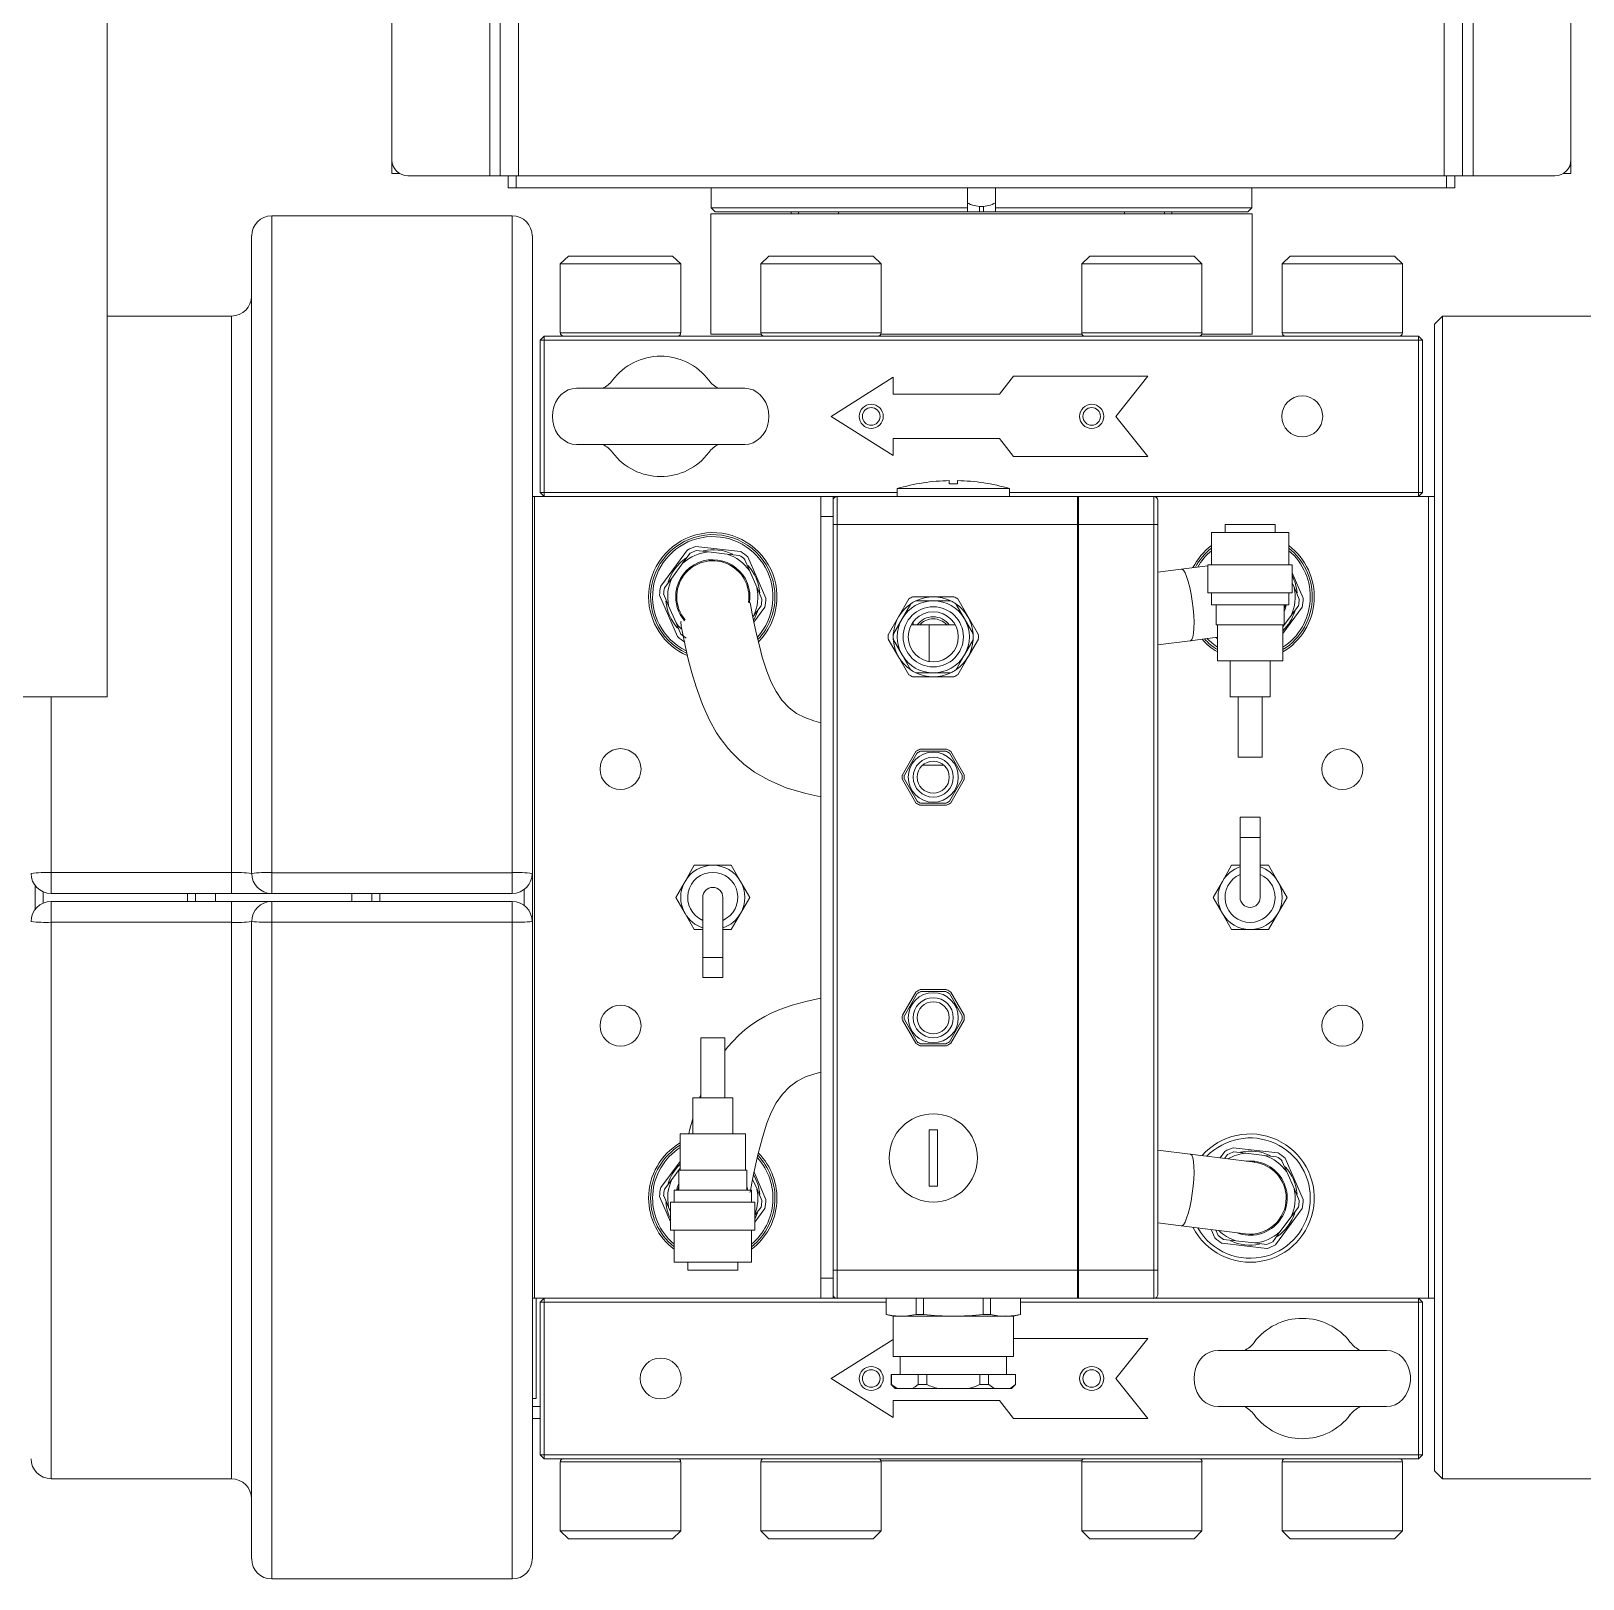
# Model space of a CAD drawing. Header units: millimetres. Extents: x -283029 to -254660, y -24907 to 10674.
# Drawn here: x -278935.19 to -278921.94, y -18301.74 to -18288.51 of the extents above; entities that cross this region are included whole.
import ezdxf

# ---------------------------------------------------------------- set-up
doc = ezdxf.new("R2010")
doc.units = ezdxf.units.MM
doc.header["$LTSCALE"] = 100

msp = doc.modelspace()

# ---------------------------------------------------------------- linework, layer by layer
at = {"color": 1, "linetype": 'Continuous', "lineweight": 0}
for p, q in [((-278934.544, -18266.805), (-278934.544, -18294.203)), ((-278931.187, -18289.751), (-278931.187, -18270.828)), ((-278931.03, -18271.009), (-278931.03, -18289.751)), ((-278923.125, -18289.751), (-278923.125, -18272.009)), ((-278922.968, -18271.921), (-278922.968, -18289.751)), ((-278932.112, -18289.614), (-278932.112, -18279.246)), ((-278922.043, -18279.246), (-278922.043, -18289.614)), ((-278931.276, -18284.902), (-278931.276, -18289.751)), ((-278922.879, -18289.751), (-278922.879, -18284.902)), ((-278932.112, -18289.731), (-278932.112, -18289.614)), ((-278922.043, -18289.614), (-278922.043, -18289.731)), ((-278932.046, -18289.731), (-278932.112, -18289.731)), ((-278931.276, -18289.751), (-278931.975, -18289.751)), ((-278931.276, -18289.751), (-278931.187, -18289.751)), ((-278931.03, -18289.751), (-278931.187, -18289.751)), ((-278931.119, -18289.854), (-278931.119, -18289.751)), ((-278931.05, -18289.751), (-278931.05, -18289.854)), ((-278931.03, -18289.751), (-278923.125, -18289.751)), ((-278922.968, -18289.751), (-278923.125, -18289.751)), ((-278923.105, -18289.854), (-278923.105, -18289.751)), ((-278923.036, -18289.751), (-278923.036, -18289.854)), ((-278922.968, -18289.751), (-278922.879, -18289.751)), ((-278922.18, -18289.751), (-278922.879, -18289.751)), ((-278922.043, -18289.731), (-278922.11, -18289.731)), ((-278931.05, -18289.854), (-278931.119, -18289.854)), ((-278931.05, -18289.854), (-278923.105, -18289.854)), ((-278929.386, -18289.854), (-278929.386, -18290.025)), ((-278927.197, -18289.854), (-278927.197, -18290.025)), ((-278926.958, -18289.854), (-278926.958, -18290.025)), ((-278924.769, -18289.854), (-278924.769, -18290.025)), ((-278923.036, -18289.854), (-278923.105, -18289.854)), ((-278929.386, -18290.025), (-278927.197, -18290.025)), ((-278927.197, -18290.059), (-278929.352, -18290.059)), ((-278928.704, -18290.059), (-278928.704, -18290.076)), ((-278928.641, -18290.059), (-278928.641, -18290.076)), ((-278928.299, -18290.076), (-278928.299, -18290.059)), ((-278927.197, -18290.025), (-278927.197, -18290.059)), ((-278927.197, -18290.059), (-278927.095, -18290.059)), ((-278927.095, -18290.012), (-278927.095, -18290.059)), ((-278927.095, -18290.059), (-278927.06, -18290.059)), ((-278927.06, -18290.012), (-278927.06, -18290.059)), ((-278927.06, -18290.059), (-278926.958, -18290.059)), ((-278926.958, -18290.059), (-278926.958, -18290.025)), ((-278926.958, -18290.025), (-278924.769, -18290.025)), ((-278924.803, -18290.059), (-278926.958, -18290.059)), ((-278925.856, -18290.059), (-278925.856, -18290.076)), ((-278925.514, -18290.076), (-278925.514, -18290.059)), ((-278925.451, -18290.076), (-278925.451, -18290.059)), ((-278931.085, -18290.093), (-278933.139, -18290.093)), ((-278933.139, -18290.093), (-278933.139, -18295.704)), ((-278931.085, -18295.704), (-278931.085, -18290.093)), ((-278929.389, -18290.076), (-278929.389, -18291.104)), ((-278924.766, -18290.076), (-278929.389, -18290.076)), ((-278924.766, -18291.104), (-278924.766, -18290.076)), ((-278933.311, -18295.71), (-278933.311, -18290.264)), ((-278930.913, -18290.264), (-278930.913, -18295.71)), ((-278930.605, -18290.436), (-278930.674, -18290.504)), ((-278930.605, -18290.436), (-278929.715, -18290.436)), ((-278929.646, -18290.504), (-278929.715, -18290.436)), ((-278928.893, -18290.436), (-278928.961, -18290.504)), ((-278928.893, -18290.436), (-278928.002, -18290.436)), ((-278927.934, -18290.504), (-278928.002, -18290.436)), ((-278926.153, -18290.436), (-278926.221, -18290.504)), ((-278926.153, -18290.436), (-278925.262, -18290.436)), ((-278925.194, -18290.504), (-278925.262, -18290.436)), ((-278924.441, -18290.436), (-278924.509, -18290.504)), ((-278924.441, -18290.436), (-278923.55, -18290.436)), ((-278923.482, -18290.504), (-278923.55, -18290.436)), ((-278930.674, -18290.504), (-278930.674, -18291.093)), ((-278929.646, -18290.504), (-278930.674, -18290.504)), ((-278929.646, -18291.093), (-278929.646, -18290.504)), ((-278928.961, -18290.504), (-278928.961, -18291.093)), ((-278927.934, -18290.504), (-278928.961, -18290.504)), ((-278927.934, -18291.093), (-278927.934, -18290.504)), ((-278926.221, -18290.504), (-278926.221, -18291.093)), ((-278925.194, -18290.504), (-278926.221, -18290.504)), ((-278925.194, -18291.093), (-278925.194, -18290.504)), ((-278924.509, -18290.504), (-278924.509, -18291.093)), ((-278923.482, -18290.504), (-278924.509, -18290.504)), ((-278923.482, -18291.093), (-278923.482, -18290.504)), ((-278933.482, -18290.949), (-278934.544, -18290.949)), ((-278933.482, -18295.703), (-278933.482, -18290.949)), ((-278923.139, -18290.949), (-278923.208, -18291.018)), ((-278921.838, -18290.949), (-278923.139, -18290.949)), ((-278923.139, -18290.949), (-278923.139, -18295.915)), ((-278930.845, -18291.155), (-278930.811, -18291.121)), ((-278930.811, -18291.155), (-278930.811, -18291.121)), ((-278930.811, -18291.121), (-278923.345, -18291.121)), ((-278930.674, -18291.093), (-278929.646, -18291.093)), ((-278928.959, -18291.104), (-278929.389, -18291.104)), ((-278928.961, -18291.093), (-278927.934, -18291.093)), ((-278926.219, -18291.104), (-278927.936, -18291.104)), ((-278926.221, -18291.093), (-278925.194, -18291.093)), ((-278924.766, -18291.104), (-278925.196, -18291.104)), ((-278924.509, -18291.093), (-278923.482, -18291.093)), ((-278923.345, -18291.121), (-278923.345, -18291.155)), ((-278923.345, -18291.121), (-278923.31, -18291.155)), ((-278923.208, -18295.915), (-278923.208, -18291.018)), ((-278930.811, -18291.155), (-278930.845, -18291.155)), ((-278930.845, -18292.456), (-278930.845, -18291.155)), ((-278930.811, -18291.155), (-278930.811, -18292.456)), ((-278923.345, -18291.155), (-278930.811, -18291.155)), ((-278923.31, -18291.155), (-278923.345, -18291.155)), ((-278923.345, -18292.456), (-278923.345, -18291.155)), ((-278923.31, -18291.155), (-278923.31, -18292.456)), ((-278927.831, -18291.472), (-278928.362, -18291.806)), ((-278927.831, -18291.617), (-278927.831, -18291.472)), ((-278926.804, -18291.463), (-278926.923, -18291.617)), ((-278925.656, -18291.463), (-278926.804, -18291.463)), ((-278925.93, -18291.806), (-278925.656, -18291.463)), ((-278929.098, -18291.566), (-278930.537, -18291.566)), ((-278926.923, -18291.617), (-278927.831, -18291.617)), ((-278928.362, -18291.806), (-278927.831, -18292.14)), ((-278925.656, -18292.148), (-278925.93, -18291.806)), ((-278930.537, -18292.045), (-278929.098, -18292.045)), ((-278927.831, -18291.994), (-278926.923, -18291.994)), ((-278927.831, -18292.14), (-278927.831, -18291.994)), ((-278926.923, -18291.994), (-278926.804, -18292.148)), ((-278926.804, -18292.148), (-278925.656, -18292.148)), ((-278930.811, -18292.456), (-278930.845, -18292.456)), ((-278930.811, -18292.491), (-278930.845, -18292.456)), ((-278930.811, -18292.456), (-278927.797, -18292.456)), ((-278930.811, -18292.491), (-278930.811, -18292.456)), ((-278927.797, -18292.422), (-278927.797, -18292.491)), ((-278927.797, -18292.422), (-278926.838, -18292.422)), ((-278927.352, -18292.382), (-278927.352, -18292.354)), ((-278927.283, -18292.354), (-278927.283, -18292.382)), ((-278926.838, -18292.491), (-278926.838, -18292.422)), ((-278926.838, -18292.456), (-278923.345, -18292.456)), ((-278923.345, -18292.456), (-278923.345, -18292.491)), ((-278923.31, -18292.456), (-278923.345, -18292.456)), ((-278923.31, -18292.456), (-278923.345, -18292.491)), ((-278930.896, -18292.491), (-278930.913, -18292.491)), ((-278930.896, -18292.491), (-278930.896, -18299.34)), ((-278928.448, -18292.491), (-278930.896, -18292.491)), ((-278928.448, -18292.491), (-278928.345, -18292.491)), ((-278928.448, -18292.662), (-278928.448, -18292.491)), ((-278928.311, -18292.491), (-278928.345, -18292.491)), ((-278928.345, -18292.491), (-278928.345, -18292.602)), ((-278926.256, -18292.491), (-278928.311, -18292.491)), ((-278928.311, -18292.491), (-278928.311, -18292.73)), ((-278926.249, -18292.491), (-278926.256, -18292.491)), ((-278926.256, -18292.491), (-278926.256, -18292.73)), ((-278926.249, -18292.525), (-278926.256, -18292.525)), ((-278926.249, -18292.491), (-278926.249, -18292.73)), ((-278925.605, -18292.491), (-278926.249, -18292.491)), ((-278923.259, -18292.491), (-278925.605, -18292.491)), ((-278925.605, -18292.73), (-278925.605, -18292.491)), ((-278925.571, -18292.525), (-278925.571, -18292.73)), ((-278923.259, -18299.34), (-278923.259, -18292.491)), ((-278923.259, -18292.491), (-278923.208, -18292.491)), ((-278928.448, -18299.169), (-278928.448, -18292.662)), ((-278928.345, -18292.662), (-278928.448, -18292.662)), ((-278928.345, -18292.73), (-278928.345, -18292.602)), ((-278928.345, -18299.1), (-278928.345, -18292.73)), ((-278928.311, -18292.73), (-278928.345, -18292.73)), ((-278926.256, -18292.73), (-278928.311, -18292.73)), ((-278928.311, -18292.73), (-278928.311, -18299.1)), ((-278926.256, -18292.73), (-278926.256, -18299.1)), ((-278926.249, -18292.73), (-278926.256, -18292.73)), ((-278926.249, -18292.73), (-278926.249, -18299.1)), ((-278925.605, -18292.73), (-278926.249, -18292.73)), ((-278925.605, -18299.1), (-278925.605, -18292.73)), ((-278925.571, -18292.73), (-278925.605, -18292.73)), ((-278925.571, -18292.73), (-278925.571, -18299.1)), ((-278925.113, -18292.799), (-278925.113, -18293.073)), ((-278925.113, -18292.799), (-278924.453, -18292.799)), ((-278924.997, -18292.73), (-278924.997, -18292.799)), ((-278924.997, -18292.73), (-278924.569, -18292.73)), ((-278924.569, -18292.799), (-278924.569, -18292.73)), ((-278924.453, -18293.073), (-278924.453, -18292.799)), ((-278929.588, -18292.947), (-278929.817, -18293.257)), ((-278929.565, -18292.974), (-278929.627, -18293.058)), ((-278929.134, -18292.96), (-278929.516, -18292.917)), ((-278929.409, -18292.963), (-278929.513, -18292.951)), ((-278929.249, -18292.982), (-278929.409, -18292.963)), ((-278929.146, -18292.994), (-278929.249, -18292.982)), ((-278929.627, -18293.058), (-278929.723, -18293.187)), ((-278929.059, -18293.123), (-278929.1, -18293.027)), ((-278928.919, -18293.36), (-278929.072, -18293.007)), ((-278928.994, -18293.271), (-278929.059, -18293.123)), ((-278925.371, -18293.111), (-278925.571, -18293.136)), ((-278925.143, -18293.082), (-278925.371, -18293.111)), ((-278925.143, -18293.073), (-278925.143, -18293.313)), ((-278925.143, -18293.073), (-278924.423, -18293.073)), ((-278924.423, -18293.313), (-278924.423, -18293.073)), ((-278929.723, -18293.187), (-278929.785, -18293.271)), ((-278924.329, -18293.36), (-278924.423, -18293.143)), ((-278924.405, -18293.271), (-278924.423, -18293.229)), ((-278929.826, -18293.334), (-278929.673, -18293.687)), ((-278929.791, -18293.327), (-278929.75, -18293.423)), ((-278928.953, -18293.366), (-278928.994, -18293.271)), ((-278927.697, -18293.365), (-278927.785, -18293.518)), ((-278927.489, -18293.347), (-278927.665, -18293.347)), ((-278927.489, -18293.381), (-278927.638, -18293.381)), ((-278927.312, -18293.347), (-278927.489, -18293.347)), ((-278927.339, -18293.381), (-278927.489, -18293.381)), ((-278927.192, -18293.518), (-278927.28, -18293.365)), ((-278925.143, -18293.313), (-278924.423, -18293.313)), ((-278925.113, -18293.313), (-278925.113, -18293.415)), ((-278924.453, -18293.415), (-278924.453, -18293.313)), ((-278924.364, -18293.366), (-278924.405, -18293.271)), ((-278929.75, -18293.423), (-278929.686, -18293.571)), ((-278929.03, -18293.518), (-278929.021, -18293.506)), ((-278929.021, -18293.506), (-278928.96, -18293.423)), ((-278929.021, -18293.563), (-278928.927, -18293.437)), ((-278927.785, -18293.518), (-278927.873, -18293.671)), ((-278927.681, -18293.406), (-278927.756, -18293.535)), ((-278927.222, -18293.535), (-278927.296, -18293.406)), ((-278927.104, -18293.671), (-278927.192, -18293.518)), ((-278925.113, -18293.415), (-278924.453, -18293.415)), ((-278925.074, -18293.415), (-278925.074, -18293.587)), ((-278924.504, -18293.66), (-278924.338, -18293.437)), ((-278924.504, -18293.603), (-278924.432, -18293.506)), ((-278924.492, -18293.587), (-278924.492, -18293.415)), ((-278924.492, -18293.448), (-278924.482, -18293.415)), ((-278924.432, -18293.506), (-278924.37, -18293.423)), ((-278929.686, -18293.571), (-278929.644, -18293.666)), ((-278927.756, -18293.535), (-278927.83, -18293.664)), ((-278927.523, -18293.587), (-278927.676, -18293.587)), ((-278927.66, -18293.561), (-278927.66, -18293.587)), ((-278927.523, -18293.901), (-278927.523, -18293.587)), ((-278927.301, -18293.587), (-278927.523, -18293.587)), ((-278927.147, -18293.664), (-278927.222, -18293.535)), ((-278925.074, -18293.587), (-278924.492, -18293.587)), ((-278925.062, -18293.587), (-278925.062, -18293.895)), ((-278924.504, -18293.895), (-278924.504, -18293.587)), ((-278927.873, -18293.708), (-278927.785, -18293.861)), ((-278927.83, -18293.664), (-278927.831, -18293.689)), ((-278927.831, -18293.689), (-278927.83, -18293.714)), ((-278927.83, -18293.714), (-278927.756, -18293.843)), ((-278927.222, -18293.843), (-278927.147, -18293.714)), ((-278927.192, -18293.861), (-278927.104, -18293.708)), ((-278925.571, -18293.757), (-278925.294, -18293.722)), ((-278925.294, -18293.722), (-278925.062, -18293.693)), ((-278927.785, -18293.861), (-278927.697, -18294.013)), ((-278927.756, -18293.843), (-278927.681, -18293.973)), ((-278927.296, -18293.973), (-278927.222, -18293.843)), ((-278927.28, -18294.013), (-278927.192, -18293.861)), ((-278925.062, -18293.895), (-278924.954, -18293.895)), ((-278924.783, -18293.895), (-278924.954, -18293.895)), ((-278924.954, -18294.203), (-278924.954, -18293.895)), ((-278924.612, -18293.895), (-278924.783, -18293.895)), ((-278924.612, -18294.203), (-278924.612, -18293.895)), ((-278924.612, -18293.895), (-278924.504, -18293.895)), ((-278927.665, -18294.032), (-278927.489, -18294.032)), ((-278927.638, -18293.997), (-278927.489, -18293.997)), ((-278927.489, -18293.997), (-278927.339, -18293.997)), ((-278927.489, -18294.032), (-278927.312, -18294.032)), ((-278935.914, -18294.203), (-278934.544, -18294.203)), ((-278935.023, -18294.203), (-278935.023, -18295.703)), ((-278924.612, -18294.203), (-278924.954, -18294.203)), ((-278924.886, -18294.203), (-278924.886, -18294.717)), ((-278924.68, -18294.717), (-278924.68, -18294.203)), ((-278927.639, -18294.669), (-278927.753, -18294.867)), ((-278927.626, -18294.681), (-278927.736, -18294.872)), ((-278927.375, -18294.648), (-278927.602, -18294.648)), ((-278927.379, -18294.665), (-278927.599, -18294.665)), ((-278927.241, -18294.872), (-278927.351, -18294.681)), ((-278927.224, -18294.867), (-278927.338, -18294.669)), ((-278927.398, -18294.785), (-278927.579, -18294.785)), ((-278924.68, -18294.717), (-278924.886, -18294.717)), ((-278927.753, -18294.909), (-278927.639, -18295.106)), ((-278927.736, -18294.904), (-278927.626, -18295.094)), ((-278927.351, -18295.094), (-278927.241, -18294.904)), ((-278927.338, -18295.106), (-278927.224, -18294.909)), ((-278927.599, -18295.111), (-278927.379, -18295.111)), ((-278927.602, -18295.128), (-278927.375, -18295.128)), ((-278924.869, -18295.23), (-278924.869, -18295.402)), ((-278924.869, -18295.23), (-278924.783, -18295.23)), ((-278924.783, -18295.23), (-278924.697, -18295.23)), ((-278924.697, -18295.402), (-278924.697, -18295.23)), ((-278924.869, -18295.402), (-278924.869, -18295.915)), ((-278924.869, -18295.402), (-278924.783, -18295.402)), ((-278924.783, -18295.402), (-278924.697, -18295.402)), ((-278924.697, -18295.915), (-278924.697, -18295.402)), ((-278929.53, -18295.641), (-278929.609, -18295.778)), ((-278929.372, -18295.641), (-278929.53, -18295.641)), ((-278929.214, -18295.641), (-278929.372, -18295.641)), ((-278929.135, -18295.778), (-278929.214, -18295.641)), ((-278924.941, -18295.641), (-278925.02, -18295.778)), ((-278924.869, -18295.641), (-278924.941, -18295.641)), ((-278924.625, -18295.641), (-278924.697, -18295.641)), ((-278924.546, -18295.778), (-278924.625, -18295.641)), ((-278935.023, -18295.881), (-278935.023, -18295.703)), ((-278935.023, -18295.703), (-278933.482, -18295.703)), ((-278933.482, -18295.881), (-278933.482, -18295.703)), ((-278933.139, -18295.704), (-278933.139, -18295.881)), ((-278933.139, -18295.704), (-278931.085, -18295.704)), ((-278931.085, -18295.704), (-278931.085, -18295.881)), ((-278930.913, -18295.71), (-278930.913, -18296.121)), ((-278935.16, -18296.018), (-278935.16, -18295.813)), ((-278935.092, -18295.867), (-278935.092, -18295.964)), ((-278933.482, -18295.881), (-278935.023, -18295.881)), ((-278933.859, -18295.95), (-278933.859, -18295.881)), ((-278933.79, -18295.881), (-278933.79, -18295.95)), ((-278933.619, -18295.881), (-278933.619, -18295.95)), ((-278933.482, -18295.881), (-278933.139, -18295.881)), ((-278931.085, -18295.881), (-278933.139, -18295.881)), ((-278932.454, -18295.95), (-278932.454, -18295.881)), ((-278932.283, -18295.95), (-278932.283, -18295.881)), ((-278932.215, -18295.881), (-278932.215, -18295.95)), ((-278930.982, -18295.984), (-278930.982, -18295.847)), ((-278929.609, -18295.778), (-278929.689, -18295.915)), ((-278929.056, -18295.915), (-278929.135, -18295.778)), ((-278925.02, -18295.778), (-278925.099, -18295.915)), ((-278924.467, -18295.915), (-278924.546, -18295.778)), ((-278935.023, -18295.95), (-278933.482, -18295.95)), ((-278935.023, -18296.128), (-278935.023, -18295.95)), ((-278933.139, -18295.95), (-278933.482, -18295.95)), ((-278933.482, -18296.128), (-278933.482, -18295.95)), ((-278933.139, -18295.95), (-278931.085, -18295.95)), ((-278933.139, -18295.95), (-278933.139, -18296.127)), ((-278931.085, -18295.95), (-278931.085, -18296.127)), ((-278929.689, -18295.915), (-278929.609, -18296.052)), ((-278929.458, -18295.915), (-278929.458, -18296.429)), ((-278929.287, -18296.429), (-278929.287, -18295.915)), ((-278929.135, -18296.052), (-278929.056, -18295.915)), ((-278925.099, -18295.915), (-278925.02, -18296.052)), ((-278924.546, -18296.052), (-278924.467, -18295.915)), ((-278923.208, -18300.813), (-278923.208, -18295.915)), ((-278923.139, -18295.915), (-278923.139, -18300.881)), ((-278933.482, -18296.128), (-278935.023, -18296.128)), ((-278935.023, -18296.128), (-278935.023, -18300.881)), ((-278933.482, -18300.881), (-278933.482, -18296.128)), ((-278933.311, -18301.566), (-278933.311, -18296.121)), ((-278931.085, -18296.127), (-278933.139, -18296.127)), ((-278933.139, -18296.127), (-278933.139, -18301.737)), ((-278931.085, -18301.737), (-278931.085, -18296.127)), ((-278930.913, -18296.121), (-278930.913, -18301.566)), ((-278929.609, -18296.052), (-278929.53, -18296.189)), ((-278929.214, -18296.189), (-278929.135, -18296.052)), ((-278925.02, -18296.052), (-278924.941, -18296.189)), ((-278924.625, -18296.189), (-278924.546, -18296.052)), ((-278929.53, -18296.189), (-278929.458, -18296.189)), ((-278929.287, -18296.189), (-278929.214, -18296.189)), ((-278924.941, -18296.189), (-278924.783, -18296.189)), ((-278924.783, -18296.189), (-278924.625, -18296.189)), ((-278929.458, -18296.429), (-278929.458, -18296.6)), ((-278929.372, -18296.429), (-278929.458, -18296.429)), ((-278929.287, -18296.429), (-278929.372, -18296.429)), ((-278929.287, -18296.6), (-278929.287, -18296.429)), ((-278929.372, -18296.6), (-278929.458, -18296.6)), ((-278929.287, -18296.6), (-278929.372, -18296.6)), ((-278927.639, -18296.724), (-278927.753, -18296.922)), ((-278927.626, -18296.736), (-278927.736, -18296.927)), ((-278927.375, -18296.703), (-278927.602, -18296.703)), ((-278927.379, -18296.72), (-278927.599, -18296.72)), ((-278927.241, -18296.927), (-278927.351, -18296.736)), ((-278927.224, -18296.922), (-278927.338, -18296.724)), ((-278927.753, -18296.964), (-278927.639, -18297.161)), ((-278927.736, -18296.959), (-278927.626, -18297.149)), ((-278927.351, -18297.149), (-278927.241, -18296.959)), ((-278927.338, -18297.161), (-278927.224, -18296.964)), ((-278929.475, -18297.114), (-278929.475, -18297.628)), ((-278929.475, -18297.114), (-278929.269, -18297.114)), ((-278929.269, -18297.628), (-278929.269, -18297.114)), ((-278927.602, -18297.183), (-278927.375, -18297.183)), ((-278927.599, -18297.165), (-278927.379, -18297.165)), ((-278929.543, -18297.628), (-278929.543, -18297.936)), ((-278929.543, -18297.628), (-278929.201, -18297.628)), ((-278929.475, -18297.603), (-278929.485, -18297.628)), ((-278929.201, -18297.628), (-278929.201, -18297.936)), ((-278929.651, -18297.936), (-278929.651, -18298.244)), ((-278929.543, -18297.936), (-278929.651, -18297.936)), ((-278929.543, -18297.936), (-278929.372, -18297.936)), ((-278929.372, -18297.936), (-278929.201, -18297.936)), ((-278929.093, -18297.936), (-278929.201, -18297.936)), ((-278929.093, -18298.244), (-278929.093, -18297.936)), ((-278927.523, -18297.902), (-278927.454, -18297.902)), ((-278927.523, -18298.381), (-278927.523, -18297.902)), ((-278927.454, -18297.902), (-278927.454, -18298.381)), ((-278925.294, -18298.109), (-278925.571, -18298.074)), ((-278924.744, -18298.178), (-278925.294, -18298.109)), ((-278924.999, -18298.085), (-278925.04, -18298.141)), ((-278924.976, -18298.111), (-278925.001, -18298.146)), ((-278924.545, -18298.098), (-278924.927, -18298.054)), ((-278924.82, -18298.1), (-278924.923, -18298.089)), ((-278924.66, -18298.119), (-278924.82, -18298.1)), ((-278924.557, -18298.131), (-278924.66, -18298.119)), ((-278924.329, -18298.497), (-278924.483, -18298.144)), ((-278929.651, -18298.17), (-278929.817, -18298.394)), ((-278929.651, -18298.228), (-278929.723, -18298.325)), ((-278929.663, -18298.244), (-278929.663, -18298.415)), ((-278929.081, -18298.244), (-278929.663, -18298.244)), ((-278929.081, -18298.415), (-278929.081, -18298.244)), ((-278928.919, -18298.497), (-278929.02, -18298.263)), ((-278924.47, -18298.26), (-278924.511, -18298.165)), ((-278924.405, -18298.408), (-278924.47, -18298.26)), ((-278929.723, -18298.325), (-278929.785, -18298.408)), ((-278929.703, -18298.415), (-278929.703, -18298.518)), ((-278929.042, -18298.415), (-278929.703, -18298.415)), ((-278929.081, -18298.383), (-278929.072, -18298.415)), ((-278929.042, -18298.518), (-278929.042, -18298.415)), ((-278928.994, -18298.408), (-278929.032, -18298.322)), ((-278928.953, -18298.503), (-278928.994, -18298.408)), ((-278927.454, -18298.381), (-278927.523, -18298.381)), ((-278924.364, -18298.503), (-278924.405, -18298.408)), ((-278929.826, -18298.471), (-278929.732, -18298.688)), ((-278929.791, -18298.465), (-278929.75, -18298.56)), ((-278929.732, -18298.518), (-278929.732, -18298.758)), ((-278929.013, -18298.518), (-278929.732, -18298.518)), ((-278929.013, -18298.758), (-278929.013, -18298.518)), ((-278929.75, -18298.56), (-278929.732, -18298.602)), ((-278929.013, -18298.631), (-278928.96, -18298.56)), ((-278929.013, -18298.689), (-278928.927, -18298.574)), ((-278924.567, -18298.883), (-278924.338, -18298.574)), ((-278924.528, -18298.773), (-278924.432, -18298.643)), ((-278924.432, -18298.643), (-278924.37, -18298.56)), ((-278929.013, -18298.758), (-278929.732, -18298.758)), ((-278929.703, -18298.758), (-278929.703, -18299.032)), ((-278929.042, -18299.032), (-278929.042, -18298.758)), ((-278925.571, -18298.695), (-278925.371, -18298.72)), ((-278925.371, -18298.72), (-278924.822, -18298.79)), ((-278925.115, -18298.752), (-278925.083, -18298.824)), ((-278925.075, -18298.758), (-278925.055, -18298.803)), ((-278924.59, -18298.857), (-278924.528, -18298.773)), ((-278925.021, -18298.87), (-278924.639, -18298.914)), ((-278925.009, -18298.837), (-278924.906, -18298.849)), ((-278924.906, -18298.849), (-278924.746, -18298.867)), ((-278924.746, -18298.867), (-278924.643, -18298.879)), ((-278929.042, -18299.032), (-278929.703, -18299.032)), ((-278929.586, -18299.032), (-278929.586, -18299.1)), ((-278929.158, -18299.1), (-278929.158, -18299.032)), ((-278929.158, -18299.1), (-278929.586, -18299.1)), ((-278928.448, -18299.34), (-278928.448, -18299.169)), ((-278928.448, -18299.169), (-278928.345, -18299.169)), ((-278928.345, -18299.306), (-278928.345, -18299.1)), ((-278928.311, -18299.1), (-278928.345, -18299.1)), ((-278926.256, -18299.1), (-278928.311, -18299.1)), ((-278928.311, -18299.1), (-278928.311, -18299.34)), ((-278926.256, -18299.1), (-278926.256, -18299.34)), ((-278926.249, -18299.1), (-278926.256, -18299.1)), ((-278926.249, -18299.1), (-278926.249, -18299.34)), ((-278925.605, -18299.1), (-278926.249, -18299.1)), ((-278925.571, -18299.1), (-278925.605, -18299.1)), ((-278925.605, -18299.34), (-278925.605, -18299.1)), ((-278925.571, -18299.1), (-278925.571, -18299.306)), ((-278930.913, -18299.34), (-278930.896, -18299.34)), ((-278928.448, -18299.34), (-278930.896, -18299.34)), ((-278930.879, -18299.34), (-278930.879, -18300.196)), ((-278930.845, -18299.374), (-278930.811, -18299.34)), ((-278930.811, -18299.374), (-278930.811, -18299.34)), ((-278928.345, -18299.34), (-278928.448, -18299.34)), ((-278928.345, -18299.306), (-278928.345, -18299.34)), ((-278928.311, -18299.34), (-278928.345, -18299.34)), ((-278926.256, -18299.34), (-278928.311, -18299.34)), ((-278927.891, -18299.34), (-278927.891, -18299.477)), ((-278927.89, -18299.477), (-278927.89, -18299.34)), ((-278927.635, -18299.34), (-278927.635, -18299.477)), ((-278927.573, -18299.477), (-278927.573, -18299.34)), ((-278927.062, -18299.34), (-278927.062, -18299.477)), ((-278927, -18299.477), (-278927, -18299.34)), ((-278926.745, -18299.34), (-278926.745, -18299.477)), ((-278926.744, -18299.477), (-278926.744, -18299.34)), ((-278926.249, -18299.306), (-278926.256, -18299.306)), ((-278926.249, -18299.34), (-278926.256, -18299.34)), ((-278925.605, -18299.34), (-278926.249, -18299.34)), ((-278923.259, -18299.34), (-278925.605, -18299.34)), ((-278923.345, -18299.34), (-278923.31, -18299.374)), ((-278923.345, -18299.34), (-278923.345, -18299.374)), ((-278923.208, -18299.34), (-278923.259, -18299.34)), ((-278930.845, -18299.374), (-278930.811, -18299.374)), ((-278930.845, -18300.676), (-278930.845, -18299.374)), ((-278927.891, -18299.374), (-278930.811, -18299.374)), ((-278930.811, -18299.374), (-278930.811, -18300.676)), ((-278927.891, -18299.477), (-278927.831, -18299.493)), ((-278927.89, -18299.477), (-278927.891, -18299.477)), ((-278927.573, -18299.477), (-278927.635, -18299.477)), ((-278927, -18299.477), (-278927.062, -18299.477)), ((-278926.804, -18299.493), (-278926.744, -18299.477)), ((-278926.744, -18299.477), (-278926.745, -18299.477)), ((-278923.345, -18299.374), (-278926.744, -18299.374)), ((-278923.345, -18299.374), (-278923.31, -18299.374)), ((-278923.345, -18300.676), (-278923.345, -18299.374)), ((-278923.31, -18299.374), (-278923.31, -18300.676)), ((-278927.831, -18299.493), (-278927.831, -18299.837)), ((-278927.762, -18299.493), (-278927.831, -18299.493)), ((-278927.317, -18299.493), (-278927.762, -18299.493)), ((-278926.872, -18299.493), (-278927.317, -18299.493)), ((-278926.804, -18299.493), (-278926.872, -18299.493)), ((-278926.804, -18299.837), (-278926.804, -18299.493)), ((-278927.831, -18299.691), (-278928.362, -18300.025)), ((-278927.831, -18299.837), (-278927.831, -18299.691)), ((-278925.656, -18299.683), (-278926.804, -18299.683)), ((-278925.93, -18300.025), (-278925.656, -18299.683)), ((-278926.804, -18299.837), (-278927.831, -18299.837)), ((-278927.771, -18299.837), (-278927.771, -18299.991)), ((-278926.864, -18299.991), (-278926.864, -18299.837)), ((-278923.619, -18299.785), (-278925.057, -18299.785)), ((-278927.848, -18299.991), (-278927.848, -18300.076)), ((-278927.846, -18299.991), (-278927.848, -18299.991)), ((-278927.846, -18300.076), (-278927.846, -18299.991)), ((-278927.846, -18299.991), (-278927.619, -18299.991)), ((-278927.619, -18299.991), (-278927.619, -18300.076)), ((-278927.545, -18299.991), (-278927.619, -18299.991)), ((-278927.545, -18300.076), (-278927.545, -18299.991)), ((-278927.545, -18299.991), (-278927.09, -18299.991)), ((-278927.09, -18299.991), (-278927.09, -18300.076)), ((-278927.016, -18299.991), (-278927.09, -18299.991)), ((-278927.016, -18300.076), (-278927.016, -18299.991)), ((-278927.016, -18299.991), (-278926.788, -18299.991)), ((-278926.788, -18299.991), (-278926.788, -18300.076)), ((-278926.786, -18299.991), (-278926.788, -18299.991)), ((-278926.786, -18300.076), (-278926.786, -18299.991)), ((-278928.362, -18300.025), (-278927.831, -18300.359)), ((-278927.848, -18300.076), (-278927.814, -18300.111)), ((-278927.846, -18300.076), (-278927.848, -18300.076)), ((-278927.797, -18300.111), (-278927.814, -18300.111)), ((-278927.668, -18300.111), (-278927.797, -18300.111)), ((-278927.447, -18300.111), (-278927.668, -18300.111)), ((-278927.545, -18300.076), (-278927.619, -18300.076)), ((-278927.188, -18300.111), (-278927.447, -18300.111)), ((-278926.967, -18300.111), (-278927.188, -18300.111)), ((-278927.016, -18300.076), (-278927.09, -18300.076)), ((-278926.837, -18300.111), (-278926.967, -18300.111)), ((-278926.821, -18300.111), (-278926.837, -18300.111)), ((-278926.821, -18300.111), (-278926.786, -18300.076)), ((-278926.786, -18300.076), (-278926.788, -18300.076)), ((-278925.656, -18300.368), (-278925.93, -18300.025)), ((-278930.913, -18300.196), (-278930.879, -18300.196)), ((-278930.913, -18300.265), (-278930.845, -18300.265)), ((-278927.831, -18300.213), (-278926.923, -18300.213)), ((-278927.831, -18300.359), (-278927.831, -18300.213)), ((-278926.923, -18300.213), (-278926.804, -18300.368)), ((-278925.057, -18300.265), (-278923.619, -18300.265)), ((-278930.913, -18300.368), (-278930.845, -18300.368)), ((-278926.804, -18300.368), (-278925.656, -18300.368)), ((-278930.845, -18300.676), (-278930.811, -18300.676)), ((-278930.811, -18300.71), (-278930.845, -18300.676)), ((-278930.811, -18300.71), (-278930.811, -18300.676)), ((-278930.811, -18300.676), (-278923.345, -18300.676)), ((-278923.345, -18300.676), (-278923.345, -18300.71)), ((-278923.345, -18300.676), (-278923.31, -18300.676)), ((-278923.31, -18300.676), (-278923.345, -18300.71)), ((-278923.345, -18300.71), (-278930.811, -18300.71)), ((-278930.674, -18300.737), (-278930.674, -18301.327)), ((-278929.646, -18300.737), (-278930.674, -18300.737)), ((-278929.646, -18301.327), (-278929.646, -18300.737)), ((-278928.961, -18300.737), (-278928.961, -18301.327)), ((-278927.934, -18300.737), (-278928.961, -18300.737)), ((-278926.219, -18300.727), (-278927.936, -18300.727)), ((-278927.934, -18301.327), (-278927.934, -18300.737)), ((-278926.221, -18300.737), (-278926.221, -18301.327)), ((-278925.194, -18300.737), (-278926.221, -18300.737)), ((-278925.194, -18301.327), (-278925.194, -18300.737)), ((-278924.509, -18300.737), (-278924.509, -18301.327)), ((-278923.482, -18300.737), (-278924.509, -18300.737)), ((-278923.482, -18301.327), (-278923.482, -18300.737)), ((-278935.023, -18300.881), (-278933.482, -18300.881)), ((-278923.208, -18300.813), (-278923.139, -18300.881)), ((-278923.139, -18300.881), (-278921.838, -18300.881)), ((-278930.674, -18301.327), (-278930.605, -18301.395)), ((-278930.674, -18301.327), (-278929.646, -18301.327)), ((-278929.715, -18301.395), (-278929.646, -18301.327)), ((-278928.961, -18301.327), (-278928.893, -18301.395)), ((-278928.961, -18301.327), (-278927.934, -18301.327)), ((-278928.002, -18301.395), (-278927.934, -18301.327)), ((-278926.221, -18301.327), (-278926.153, -18301.395)), ((-278926.221, -18301.327), (-278925.194, -18301.327)), ((-278925.262, -18301.395), (-278925.194, -18301.327)), ((-278924.509, -18301.327), (-278924.441, -18301.395)), ((-278924.509, -18301.327), (-278923.482, -18301.327)), ((-278923.55, -18301.395), (-278923.482, -18301.327)), ((-278929.715, -18301.395), (-278930.605, -18301.395)), ((-278928.002, -18301.395), (-278928.893, -18301.395)), ((-278925.262, -18301.395), (-278926.153, -18301.395)), ((-278923.55, -18301.395), (-278924.441, -18301.395)), ((-278933.139, -18301.737), (-278931.085, -18301.737))]:
    msp.add_line(p, q, dxfattribs=at)
for points in [[(-278929.352, -18290.059), (-278929.353, -18290.058), (-278929.386, -18290.025)], [(-278924.769, -18290.025), (-278924.802, -18290.058), (-278924.803, -18290.059)], [(-278930.537, -18291.566), (-278930.572, -18291.57), (-278930.607, -18291.58), (-278930.639, -18291.598), (-278930.669, -18291.622), (-278930.694, -18291.652), (-278930.715, -18291.686), (-278930.73, -18291.724), (-278930.739, -18291.764), (-278930.742, -18291.806), (-278930.739, -18291.847), (-278930.73, -18291.888), (-278930.715, -18291.926), (-278930.694, -18291.96), (-278930.669, -18291.989), (-278930.639, -18292.013), (-278930.607, -18292.031), (-278930.572, -18292.042), (-278930.537, -18292.045)], [(-278929.098, -18292.045), (-278929.063, -18292.042), (-278929.028, -18292.031), (-278928.995, -18292.013), (-278928.966, -18291.989), (-278928.941, -18291.96), (-278928.92, -18291.926), (-278928.905, -18291.888), (-278928.896, -18291.847), (-278928.893, -18291.806), (-278928.896, -18291.764), (-278928.905, -18291.724), (-278928.92, -18291.686), (-278928.941, -18291.652), (-278928.966, -18291.622), (-278928.995, -18291.598), (-278929.028, -18291.58), (-278929.063, -18291.57), (-278929.098, -18291.566)], [(-278925.269, -18293.447), (-278925.277, -18293.385), (-278925.287, -18293.325), (-278925.298, -18293.268), (-278925.311, -18293.217), (-278925.325, -18293.174), (-278925.339, -18293.142), (-278925.353, -18293.12), (-278925.366, -18293.111), (-278925.371, -18293.111)], [(-278928.448, -18294.423), (-278928.508, -18294.408), (-278928.586, -18294.379), (-278928.656, -18294.343), (-278928.721, -18294.295), (-278928.781, -18294.231), (-278928.832, -18294.156), (-278928.873, -18294.076), (-278928.91, -18293.983), (-278928.949, -18293.862), (-278928.974, -18293.767), (-278928.999, -18293.665), (-278929.021, -18293.564), (-278929.035, -18293.493), (-278929.044, -18293.443), (-278929.05, -18293.412), (-278929.054, -18293.399), (-278929.055, -18293.4)], [(-278929.023, -18293.547), (-278929.012, -18293.527), (-278928.99, -18293.474)], [(-278925.294, -18293.722), (-278925.292, -18293.722), (-278925.281, -18293.712), (-278925.273, -18293.691), (-278925.266, -18293.658), (-278925.263, -18293.616), (-278925.262, -18293.565), (-278925.264, -18293.508), (-278925.269, -18293.447)], [(-278924.492, -18293.472), (-278924.481, -18293.444), (-278924.474, -18293.415)], [(-278929.643, -18293.555), (-278929.643, -18293.555), (-278929.645, -18293.562), (-278929.642, -18293.598), (-278929.629, -18293.665), (-278929.609, -18293.763), (-278929.582, -18293.879), (-278929.551, -18293.998), (-278929.515, -18294.116), (-278929.461, -18294.268), (-278929.4, -18294.401), (-278929.339, -18294.509), (-278929.309, -18294.554), (-278929.278, -18294.596), (-278929.244, -18294.639), (-278929.206, -18294.681), (-278929.165, -18294.724), (-278929.107, -18294.776), (-278929.017, -18294.844), (-278928.894, -18294.915), (-278928.744, -18294.979), (-278928.577, -18295.027), (-278928.448, -18295.055)], [(-278925.152, -18293.704), (-278925.094, -18293.756), (-278925.062, -18293.778)], [(-278925.075, -18293.694), (-278925.069, -18293.699), (-278925.062, -18293.705)], [(-278928.448, -18296.775), (-278928.565, -18296.801), (-278928.693, -18296.835), (-278928.798, -18296.872), (-278928.874, -18296.905), (-278928.928, -18296.933), (-278928.983, -18296.965), (-278929.039, -18297.002), (-278929.095, -18297.045), (-278929.151, -18297.094), (-278929.246, -18297.194), (-278929.269, -18297.225)], [(-278929.055, -18298.431), (-278929.054, -18298.432), (-278929.05, -18298.419), (-278929.044, -18298.389), (-278929.035, -18298.338), (-278929.021, -18298.268), (-278929.004, -18298.191), (-278928.987, -18298.114), (-278928.948, -18297.967), (-278928.909, -18297.845), (-278928.872, -18297.752), (-278928.83, -18297.671), (-278928.778, -18297.596), (-278928.717, -18297.532), (-278928.651, -18297.484), (-278928.581, -18297.449), (-278928.5, -18297.421), (-278928.448, -18297.407)], [(-278925.294, -18298.109), (-278925.292, -18298.109), (-278925.281, -18298.118), (-278925.273, -18298.14), (-278925.266, -18298.172), (-278925.263, -18298.215), (-278925.262, -18298.266), (-278925.264, -18298.323), (-278925.269, -18298.383)], [(-278929.663, -18298.359), (-278929.674, -18298.387), (-278929.681, -18298.415)], [(-278929.673, -18298.415), (-278929.666, -18298.392), (-278929.663, -18298.383)], [(-278925.269, -18298.383), (-278925.277, -18298.445), (-278925.287, -18298.506), (-278925.298, -18298.563), (-278925.311, -18298.614), (-278925.325, -18298.656), (-278925.339, -18298.689), (-278925.353, -18298.711), (-278925.366, -18298.72), (-278925.371, -18298.72)], [(-278929.013, -18298.665), (-278929.012, -18298.664), (-278928.99, -18298.611)], [(-278927.635, -18299.477), (-278927.73, -18299.492), (-278927.762, -18299.493)], [(-278925.057, -18299.785), (-278925.093, -18299.789), (-278925.127, -18299.8), (-278925.16, -18299.817), (-278925.189, -18299.841), (-278925.214, -18299.871), (-278925.235, -18299.905), (-278925.25, -18299.943), (-278925.259, -18299.983), (-278925.262, -18300.025), (-278925.259, -18300.067), (-278925.25, -18300.107), (-278925.235, -18300.145), (-278925.214, -18300.179), (-278925.189, -18300.209), (-278925.16, -18300.233), (-278925.127, -18300.25), (-278925.093, -18300.261), (-278925.057, -18300.265)], [(-278923.619, -18300.265), (-278923.581, -18300.261), (-278923.544, -18300.249), (-278923.51, -18300.229), (-278923.48, -18300.202), (-278923.455, -18300.17), (-278923.435, -18300.132), (-278923.421, -18300.091), (-278923.414, -18300.047), (-278923.414, -18300.003), (-278923.421, -18299.959), (-278923.435, -18299.918), (-278923.455, -18299.881), (-278923.48, -18299.848), (-278923.51, -18299.821), (-278923.544, -18299.802), (-278923.581, -18299.789), (-278923.619, -18299.785)], [(-278927.619, -18300.076), (-278927.643, -18300.095), (-278927.668, -18300.111)], [(-278927.09, -18300.076), (-278927.138, -18300.095), (-278927.188, -18300.111)], [(-278926.788, -18300.076), (-278926.812, -18300.095), (-278926.837, -18300.111)]]:
    msp.add_lwpolyline(points, dxfattribs=at)
for centre, radius in [((-278924.338, -18291.806), 0.175), ((-278928.019, -18291.806), 0.103), ((-278928.019, -18291.806), 0.0753), ((-278926.136, -18291.806), 0.103), ((-278926.136, -18291.806), 0.0753), ((-278927.489, -18293.689), 0.257), ((-278927.489, -18293.689), 0.214), ((-278930.16, -18294.819), 0.175), ((-278927.489, -18294.888), 0.214), ((-278923.995, -18294.819), 0.175), ((-278927.489, -18294.888), 0.171), ((-278927.489, -18294.888), 0.137), ((-278927.489, -18296.943), 0.214), ((-278927.489, -18296.943), 0.171), ((-278927.489, -18296.943), 0.137), ((-278930.16, -18297.011), 0.175), ((-278923.995, -18297.011), 0.175), ((-278927.489, -18298.141), 0.377), ((-278929.817, -18300.025), 0.175), ((-278928.019, -18300.025), 0.103), ((-278928.019, -18300.025), 0.0753), ((-278926.136, -18300.025), 0.103), ((-278926.136, -18300.025), 0.0753)]:
    msp.add_circle(centre, radius, dxfattribs=at)
for centre, radius, start, end in [((-278931.975, -18289.614), 0.137, 180, 270), ((-278922.18, -18289.614), 0.137, 270, 0), ((-278927.078, -18289.773), 0.24, 240, 270.0882), ((-278927.078, -18289.773), 0.24, 270.0882, 300), ((-278933.139, -18290.264), 0.171, 90, 180), ((-278931.085, -18290.264), 0.171, 0, 90), ((-278933.482, -18290.778), 0.171, 270, 0), ((-278930.646, -18291.093), 0.0274, 180, 270), ((-278929.674, -18291.093), 0.0274, 270, 0), ((-278928.934, -18291.093), 0.0274, 180, 270), ((-278927.961, -18291.093), 0.0274, 270, 0), ((-278926.194, -18291.093), 0.0274, 180, 270), ((-278925.221, -18291.093), 0.0274, 270, 0), ((-278924.482, -18291.093), 0.0274, 180, 270), ((-278923.509, -18291.093), 0.0274, 270, 0), ((-278929.817, -18291.806), 0.514, 36.9362, 143.0638), ((-278930.409, -18291.361), 0.226, 294.9498, 323.0362), ((-278929.227, -18291.362), 0.225, 216.9417, 245.1265), ((-278930.408, -18292.25), 0.225, 36.9417, 65.1265), ((-278929.226, -18292.25), 0.226, 114.9498, 143.0362), ((-278929.817, -18291.806), 0.514, 216.9362, 323.0638), ((-278927.317, -18294.066), 1.712, 91.146, 106.2602), ((-278927.317, -18294.066), 1.684, 88.835, 91.165), ((-278927.317, -18294.066), 1.712, 73.7398, 88.854), ((-278928.311, -18292.525), 0.0342, 90, 180), ((-278925.605, -18292.525), 0.0342, 0, 90), ((-278929.372, -18293.347), 0.548, 315.5638, 180), ((-278929.372, -18293.347), 0.531, 0, 245.0815), ((-278929.372, -18293.347), 0.514, 317.91, 243.6441), ((-278929.372, -18293.347), 0.385, 95.5551, 131.3521), ((-278929.372, -18293.347), 0.454, 108.5412, 118.366), ((-278929.372, -18293.347), 0.42, 109.5625, 117.3447), ((-278929.372, -18293.347), 0.402, 64.8777, 101.6072), ((-278929.372, -18293.347), 0.385, 35.5551, 71.3521), ((-278929.372, -18293.347), 0.454, 48.5412, 58.366), ((-278924.783, -18293.347), 0.548, 127.094, 152.9854), ((-278924.783, -18293.347), 0.531, 128.5048, 151.7183), ((-278924.783, -18293.347), 0.514, 130.0408, 150.3444), ((-278924.783, -18293.347), 0.548, 300.6222, 52.906), ((-278924.783, -18293.347), 0.514, 302.9108, 49.9592), ((-278924.783, -18293.347), 0.531, 0, 51.4952), ((-278929.372, -18293.347), 0.402, 124.7694, 161.6473), ((-278929.372, -18293.347), 0.317, 350.7092, 173.4536), ((-278929.372, -18293.347), 0.308, 351.0629, 219.6082), ((-278929.372, -18293.347), 0.42, 49.5625, 57.3447), ((-278929.372, -18293.347), 0.402, 4.9765, 41.5894), ((-278929.372, -18293.347), 0.385, 155.5551, 191.3521), ((-278924.783, -18293.347), 0.402, 4.9765, 26.6687), ((-278929.372, -18293.347), 0.548, 180, 246.3514), ((-278929.372, -18293.347), 0.454, 168.5412, 178.366), ((-278929.372, -18293.347), 0.42, 169.5625, 177.3447), ((-278929.372, -18293.347), 0.402, 185.2073, 221.6485), ((-278929.372, -18293.347), 0.317, 173.4536, 220.1201), ((-278929.372, -18293.347), 0.385, 335.5551, 11.3521), ((-278929.372, -18293.347), 0.531, 316.8763, 0), ((-278929.372, -18293.347), 0.42, 349.5625, 357.3447), ((-278929.372, -18293.347), 0.454, 348.5412, 358.366), ((-278927.489, -18293.689), 0.308, 90, 150), ((-278927.489, -18293.689), 0.385, 117.266, 122.734), ((-278927.489, -18293.689), 0.342, 115.8419, 124.1581), ((-278927.489, -18293.689), 0.342, 64.1581, 115.8419), ((-278927.489, -18293.689), 0.308, 30, 90), ((-278927.489, -18293.689), 0.342, 55.8419, 64.1581), ((-278927.489, -18293.689), 0.385, 57.266, 62.734), ((-278924.783, -18293.347), 0.531, 301.7225, 0), ((-278924.783, -18293.347), 0.385, 335.5551, 11.3521), ((-278924.783, -18293.347), 0.42, 349.5625, 357.3447), ((-278924.783, -18293.347), 0.454, 348.5412, 358.366), ((-278927.489, -18293.689), 0.342, 125.7912, 174.7301), ((-278927.489, -18293.689), 0.171, 36.8699, 143.1301), ((-278927.489, -18293.689), 0.342, 4.1581, 55.8419), ((-278924.783, -18293.347), 0.402, 313.9171, 341.5916), ((-278929.372, -18293.347), 0.385, 215.5551, 225.5229), ((-278927.489, -18293.689), 0.308, 150, 210), ((-278927.489, -18293.689), 0.154, 41.8103, 138.1897), ((-278927.489, -18293.689), 0.308, 330, 30), ((-278929.372, -18293.347), 0.454, 228.5412, 238.366), ((-278929.372, -18293.347), 0.42, 229.5625, 237.3447), ((-278927.489, -18293.689), 0.385, 177.266, 182.734), ((-278927.489, -18293.689), 0.342, 175.8419, 184.1581), ((-278927.489, -18293.689), 0.342, 185.9345, 235.8419), ((-278927.489, -18293.689), 0.342, 305.2818, 355.8419), ((-278927.489, -18293.689), 0.342, 355.8419, 4.1581), ((-278927.489, -18293.689), 0.385, 357.266, 2.734), ((-278924.783, -18293.347), 0.548, 221.4431, 239.3778), ((-278924.783, -18293.347), 0.531, 222.7102, 238.2775), ((-278927.489, -18293.689), 0.308, 210, 270), ((-278927.489, -18293.689), 0.308, 270, 330), ((-278927.489, -18293.689), 0.385, 237.266, 242.734), ((-278927.489, -18293.689), 0.342, 235.8419, 244.1581), ((-278927.489, -18293.689), 0.342, 244.1581, 295.8419), ((-278927.489, -18293.689), 0.342, 295.8419, 304.1581), ((-278927.489, -18293.689), 0.385, 297.266, 302.734), ((-278927.489, -18294.888), 0.265, 115.4146, 124.5854), ((-278927.489, -18294.888), 0.248, 116.2916, 123.7084), ((-278927.489, -18294.888), 0.248, 56.2916, 63.7084), ((-278927.489, -18294.888), 0.265, 55.4146, 64.5854), ((-278927.489, -18294.888), 0.265, 175.4146, 184.5854), ((-278927.489, -18294.888), 0.248, 176.2916, 183.7084), ((-278927.489, -18294.888), 0.248, 356.2916, 3.7084), ((-278927.489, -18294.888), 0.265, 355.4146, 4.5854), ((-278927.489, -18294.888), 0.265, 235.4146, 244.5854), ((-278927.489, -18294.888), 0.248, 236.2916, 243.7084), ((-278927.489, -18294.888), 0.248, 296.2916, 303.7084), ((-278927.489, -18294.888), 0.265, 295.4146, 304.5854), ((-278929.372, -18295.915), 0.274, 90, 150), ((-278929.372, -18295.915), 0.274, 30, 90), ((-278935.066, -18296.707), 1.005, 87.5639, 97.3442), ((-278935.023, -18295.71), 0.171, 180, 270), ((-278933.44, -18296.728), 1.026, 82.7555, 92.3364), ((-278933.182, -18296.886), 1.183, 87.9284, 96.2367), ((-278933.139, -18295.71), 0.171, 180, 270), ((-278931.042, -18296.886), 1.183, 83.7633, 92.0716), ((-278931.085, -18295.71), 0.171, 270, 0), ((-278929.372, -18295.915), 0.214, 90, 246.4218), ((-278929.372, -18295.915), 0.214, 293.5782, 90), ((-278924.783, -18295.915), 0.274, 108.21, 150), ((-278924.783, -18295.915), 0.214, 113.5782, 270), ((-278924.783, -18295.915), 0.214, 270, 66.4218), ((-278924.783, -18295.915), 0.274, 30, 71.79), ((-278929.372, -18295.915), 0.274, 150, 210), ((-278929.372, -18295.915), 0.0856, 90, 180), ((-278929.372, -18295.915), 0.0856, 0, 90), ((-278929.372, -18295.915), 0.274, 330, 30), ((-278924.783, -18295.915), 0.274, 150, 210), ((-278924.783, -18295.915), 0.274, 330, 30), ((-278935.023, -18296.121), 0.171, 90, 180), ((-278933.139, -18296.121), 0.171, 90, 180), ((-278931.085, -18296.121), 0.171, 0, 90), ((-278924.783, -18295.915), 0.0856, 180, 270), ((-278924.783, -18295.915), 0.0856, 270, 0), ((-278935.066, -18295.124), 1.005, 262.6558, 272.4361), ((-278933.434, -18295.253), 0.877, 266.8448, 278.0633), ((-278933.182, -18294.945), 1.183, 263.7633, 272.0716), ((-278931.042, -18294.945), 1.183, 267.9284, 276.2367), ((-278929.372, -18295.915), 0.274, 210, 251.79), ((-278929.372, -18295.915), 0.274, 288.21, 330), ((-278924.783, -18295.915), 0.274, 210, 270), ((-278924.783, -18295.915), 0.274, 270, 330), ((-278927.489, -18296.943), 0.265, 115.4146, 124.5854), ((-278927.489, -18296.943), 0.248, 116.2916, 123.7084), ((-278927.489, -18296.943), 0.248, 56.2916, 63.7084), ((-278927.489, -18296.943), 0.265, 55.4146, 64.5854), ((-278927.489, -18296.943), 0.265, 175.4146, 184.5854), ((-278927.489, -18296.943), 0.248, 176.2916, 183.7084), ((-278927.489, -18296.943), 0.248, 356.2916, 3.7084), ((-278927.489, -18296.943), 0.265, 355.4146, 4.5854), ((-278927.489, -18296.943), 0.265, 235.4146, 244.5854), ((-278927.489, -18296.943), 0.248, 236.2916, 243.7084), ((-278927.489, -18296.943), 0.248, 296.2916, 303.7084), ((-278927.489, -18296.943), 0.265, 295.4146, 304.5854), ((-278927.807, -18298.341), 1.816, 162.9187, 167.1082), ((-278929.372, -18298.484), 0.548, 120.6222, 180), ((-278924.783, -18298.484), 0.548, 207.0146, 138.5569), ((-278924.783, -18298.484), 0.514, 285.4644, 135.9158), ((-278929.372, -18298.484), 0.531, 121.7225, 231.4952), ((-278929.372, -18298.484), 0.514, 122.9108, 229.9592), ((-278929.372, -18298.484), 0.548, 307.094, 44.6648), ((-278929.372, -18298.484), 0.514, 310.0408, 41.8615), ((-278929.372, -18298.484), 0.531, 0, 43.1451), ((-278924.783, -18298.484), 0.454, 108.5412, 118.366), ((-278924.783, -18298.484), 0.42, 109.5625, 117.3447), ((-278924.783, -18298.484), 0.385, 95.5551, 119.6556), ((-278924.783, -18298.484), 0.402, 64.8777, 101.6072), ((-278924.783, -18298.484), 0.385, 35.5551, 71.3521), ((-278924.783, -18298.484), 0.42, 49.5625, 57.3447), ((-278924.783, -18298.484), 0.454, 48.5412, 58.366), ((-278929.372, -18298.484), 0.402, 133.9171, 161.6473), ((-278929.372, -18298.484), 0.402, 4.9765, 29.7183), ((-278924.783, -18298.484), 0.317, 249.4346, 96.1369), ((-278924.783, -18298.484), 0.308, 0, 82.7857), ((-278924.783, -18298.484), 0.402, 4.9765, 41.5894), ((-278929.372, -18298.484), 0.454, 168.5412, 178.366), ((-278929.372, -18298.484), 0.42, 169.5625, 177.3447), ((-278929.372, -18298.484), 0.385, 155.5551, 191.3521), ((-278929.372, -18298.484), 0.385, 338.9605, 11.3521), ((-278924.783, -18298.484), 0.385, 335.5551, 11.3521), ((-278929.372, -18298.484), 0.548, 180, 232.906), ((-278929.372, -18298.484), 0.402, 185.2073, 206.6687), ((-278929.372, -18298.484), 0.531, 308.5048, 0), ((-278929.372, -18298.484), 0.42, 349.5625, 357.3447), ((-278929.372, -18298.484), 0.454, 348.5412, 358.366), ((-278924.783, -18298.484), 0.308, 262.7857, 0), ((-278924.783, -18298.484), 0.42, 349.5625, 357.3447), ((-278924.783, -18298.484), 0.454, 348.5412, 358.366), ((-278924.783, -18298.484), 0.402, 305.065, 341.5916), ((-278924.783, -18298.484), 0.514, 209.6556, 285.4644), ((-278924.783, -18298.484), 0.42, 229.5625, 237.3447), ((-278924.783, -18298.484), 0.385, 225.9158, 251.3521), ((-278924.783, -18298.484), 0.385, 275.5551, 311.3521), ((-278924.783, -18298.484), 0.454, 228.5412, 238.366), ((-278924.783, -18298.484), 0.402, 245.1423, 281.6118), ((-278924.783, -18298.484), 0.42, 289.5625, 297.3447), ((-278924.783, -18298.484), 0.454, 288.5412, 298.366), ((-278928.311, -18299.306), 0.0342, 180, 270), ((-278925.605, -18299.306), 0.0342, 270, 0), ((-278927.758, -18298.947), 0.546, 256.0611, 269.597), ((-278927.311, -18297.354), 2.139, 262.9721, 269.8288), ((-278927.326, -18297.312), 2.181, 270.238, 276.9611), ((-278926.869, -18298.947), 0.547, 256.0707, 269.5874), ((-278926.876, -18298.952), 0.541, 270.3426, 283.9993), ((-278924.338, -18300.025), 0.514, 36.9362, 143.0638), ((-278924.929, -18299.581), 0.226, 294.9498, 323.0362), ((-278923.747, -18299.581), 0.225, 216.9417, 245.1265), ((-278927.668, -18299.872), 0.271, 228.8473, 241.5439), ((-278927.274, -18299.456), 0.677, 246.4128, 255.2558), ((-278926.837, -18299.872), 0.271, 228.8473, 241.5439), ((-278924.928, -18300.469), 0.225, 36.9417, 65.1265), ((-278923.747, -18300.47), 0.226, 114.9498, 143.0362), ((-278924.338, -18300.025), 0.514, 216.9362, 323.0638), ((-278935.023, -18300.71), 0.171, 180, 270), ((-278930.646, -18300.737), 0.0274, 90, 180), ((-278929.674, -18300.737), 0.0274, 0, 90), ((-278928.934, -18300.737), 0.0274, 90, 180), ((-278927.961, -18300.737), 0.0274, 0, 90), ((-278926.194, -18300.737), 0.0274, 90, 180), ((-278925.221, -18300.737), 0.0274, 0, 90), ((-278924.482, -18300.737), 0.0274, 90, 180), ((-278923.509, -18300.737), 0.0274, 0, 90), ((-278933.482, -18301.053), 0.171, 0, 90), ((-278933.139, -18301.566), 0.171, 180, 270), ((-278931.085, -18301.566), 0.171, 270, 0)]:
    msp.add_arc(centre, radius, start, end, dxfattribs=at)

doc.saveas('drawing.dxf')
